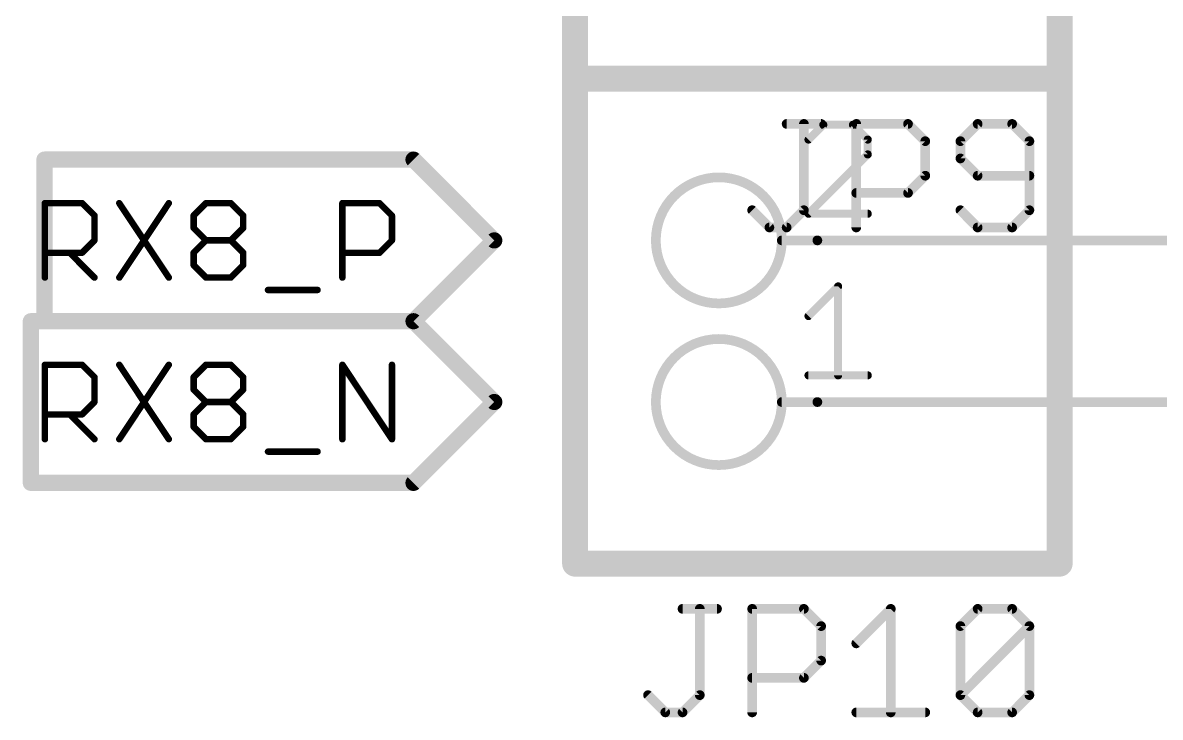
# Model space of a CAD drawing. Extents: x -72 to 265, y -97 to 216.
# Drawn here: x -70.91 to -53.03, y 30.61 to 41.52 of the extents above; entities that cross this region are included whole.
import ezdxf

# ---------------------------------------------------------------- set-up
doc = ezdxf.new("R2010")
doc.units = 0
for name, color, linetype in [('91', 94, 'CONTINUOUS'), ('94', 14, 'CONTINUOUS'), ('95', 251, 'CONTINUOUS')]:
    doc.layers.add(name, color=color, linetype=linetype)

msp = doc.modelspace()

# ---------------------------------------------------------------- linework, layer by layer
at = {"layer": '91', "const_width": 0.1524}
for points in [[(-45.72, 38.1), (-58.42, 38.1)], [(-45.72, 35.56), (-58.42, 35.56)]]:
    msp.add_lwpolyline(points, dxfattribs=at)
at = {"layer": '91', "const_width": 0.0762}
for points in [[(-58.42, 38.1381, 1), (-58.42, 38.0619)], [(-58.42, 35.5981, 1), (-58.42, 35.5219)]]:
    msp.add_lwpolyline(points, format="xyb", dxfattribs=at)
at = {"layer": '94'}
for points, const_width in [([(-62.23, 48.26), (-62.23, 40.64)], 0.4064), ([(-54.61, 40.64), (-54.61, 48.26)], 0.4064), ([(-62.23, 40.64), (-54.61, 40.64)], 0.4064), ([(-54.61, 40.64), (-62.23, 40.64)], 0.4064), ([(-62.23, 40.64), (-62.23, 33.02)], 0.4064), ([(-54.61, 33.02), (-54.61, 40.64)], 0.4064), ([(-58.42, 38.1), (-58.9788, 38.1)], 0.1524), ([(-58.42, 35.56), (-58.9788, 35.56)], 0.1524), ([(-62.23, 33.02), (-54.61, 33.02)], 0.4064)]:
    msp.add_lwpolyline(points, dxfattribs=dict(at, const_width=const_width))
for points, const_width in [([(-62.23, 40.7416, 1), (-62.23, 40.5384)], 0.2032), ([(-62.23, 40.7416, 1), (-62.23, 40.5384)], 0.2032), ([(-62.1284, 40.64, 1), (-62.3316, 40.64)], 0.2032), ([(-54.5084, 40.64, 1), (-54.7116, 40.64)], 0.2032), ([(-54.61, 40.5384, 1), (-54.61, 40.7416)], 0.2032), ([(-54.61, 40.5384, 1), (-54.61, 40.7416)], 0.2032), ([(-62.3316, 40.64, 1), (-62.1284, 40.64)], 0.2032), ([(-54.7116, 40.64, 1), (-54.5084, 40.64)], 0.2032), ([(-59.9694, 37.1094, 1), (-59.9694, 39.0906, 1), (-59.9694, 37.1094)], 0.1524), ([(-58.9788, 38.1381, 1), (-58.9788, 38.0619)], 0.0762), ([(-58.42, 38.0619, 1), (-58.42, 38.1381)], 0.0762), ([(-59.9694, 34.5694, 1), (-59.9694, 36.5506, 1), (-59.9694, 34.5694)], 0.1524), ([(-58.9788, 35.5981, 1), (-58.9788, 35.5219)], 0.0762), ([(-58.42, 35.5219, 1), (-58.42, 35.5981)], 0.0762), ([(-62.23, 33.1216, 1), (-62.23, 32.9184)], 0.2032), ([(-62.3316, 33.02, 1), (-62.1284, 33.02)], 0.2032), ([(-54.7116, 33.02, 1), (-54.5084, 33.02)], 0.2032), ([(-54.61, 32.9184, 1), (-54.61, 33.1216)], 0.2032)]:
    msp.add_lwpolyline(points, format="xyb", dxfattribs=dict(at, const_width=const_width))
at = {"layer": '95'}
for points, const_width in [([(-58.9029, 39.9302), (-58.3606, 39.9302)], 0.1524), ([(-58.6318, 38.5744), (-58.6318, 39.9302)], 0.1524), ([(-58.3267, 39.9173), (-58.5597, 39.6843)], 0.127), ([(-57.8606, 39.9173), (-58.3267, 39.9173)], 0.127), ([(-57.6276, 39.6843), (-57.8606, 39.9173)], 0.127), ([(-57.8081, 38.3032), (-57.8081, 39.9302)], 0.1524), ([(-57.8081, 39.9302), (-56.9946, 39.9302)], 0.1524), ([(-56.9946, 39.9302), (-56.7235, 39.659)], 0.1524), ([(-55.8998, 39.9302), (-56.171, 39.659)], 0.1524), ([(-55.3575, 39.9302), (-55.8998, 39.9302)], 0.1524), ([(-55.0863, 39.659), (-55.3575, 39.9302)], 0.1524), ([(-57.6276, 39.4512), (-57.6276, 39.6843)], 0.127), ([(-56.7235, 39.659), (-56.7235, 39.1167)], 0.1524), ([(-56.171, 39.659), (-56.171, 39.3879)], 0.1524), ([(-55.0863, 38.5744), (-55.0863, 39.659)], 0.1524), ([(-64.77, 39.37), (-70.5731, 39.37)], 0.254), ([(-70.5731, 36.83), (-70.5731, 39.37)], 0.254), ([(-63.5, 38.1), (-64.77, 39.37)], 0.254), ([(-58.5597, 38.5191), (-57.6276, 39.4512)], 0.127), ([(-56.171, 39.3879), (-55.8998, 39.1167)], 0.1524), ([(-56.7235, 39.1167), (-56.9946, 38.8455)], 0.1524), ([(-55.8998, 39.1167), (-55.0863, 39.1167)], 0.1524), ([(-56.9946, 38.8455), (-57.8081, 38.8455)], 0.1524), ([(-70.5662, 37.5158), (-70.5662, 38.6852)], 0.1016), ([(-70.5662, 38.6852), (-69.9815, 38.6852)], 0.1016), ([(-69.9815, 38.6852), (-69.7866, 38.4903)], 0.1016), ([(-69.3968, 38.6852), (-68.6172, 37.5158)], 0.1016), ([(-68.6172, 38.6852), (-69.3968, 37.5158)], 0.1016), ([(-68.2274, 38.4903), (-68.0325, 38.6852)], 0.1016), ([(-68.0325, 38.6852), (-67.6427, 38.6852)], 0.1016), ([(-67.6427, 38.6852), (-67.4478, 38.4903)], 0.1016), ([(-65.8886, 37.5158), (-65.8886, 38.6852)], 0.1016), ([(-65.8886, 38.6852), (-65.3039, 38.6852)], 0.1016), ([(-65.3039, 38.6852), (-65.109, 38.4903)], 0.1016), ([(-59.4453, 38.5744), (-59.1741, 38.3032)], 0.1524), ([(-58.9029, 38.3032), (-58.6318, 38.5744)], 0.1524), ([(-56.171, 38.5744), (-55.8998, 38.3032)], 0.1524), ([(-55.3575, 38.3032), (-55.0863, 38.5744)], 0.1524), ([(-69.7866, 38.4903), (-69.7866, 38.1005)], 0.1016), ([(-68.2274, 38.2954), (-68.2274, 38.4903)], 0.1016), ([(-67.4478, 38.4903), (-67.4478, 38.2954)], 0.1016), ([(-65.109, 38.4903), (-65.109, 38.1005)], 0.1016), ([(-57.6276, 38.5191), (-58.5597, 38.5191)], 0.127), ([(-68.0325, 38.1005), (-68.2274, 38.2954)], 0.1016), ([(-67.4478, 38.2954), (-67.6427, 38.1005)], 0.1016), ([(-59.1741, 38.3032), (-58.9029, 38.3032)], 0.1524), ([(-55.8998, 38.3032), (-55.3575, 38.3032)], 0.1524), ([(-69.7866, 38.1005), (-69.9815, 37.9056)], 0.1016), ([(-68.2274, 37.9056), (-68.0325, 38.1005)], 0.1016), ([(-68.0325, 38.1005), (-67.6427, 38.1005)], 0.1016), ([(-67.6427, 38.1005), (-67.4478, 37.9056)], 0.1016), ([(-65.109, 38.1005), (-65.3039, 37.9056)], 0.1016), ([(-63.5, 38.1), (-64.77, 36.83)], 0.254), ([(-69.9815, 37.9056), (-70.5662, 37.9056)], 0.1016), ([(-70.1764, 37.9056), (-69.7866, 37.5158)], 0.1016), ([(-68.2274, 37.7107), (-68.2274, 37.9056)], 0.1016), ([(-67.4478, 37.9056), (-67.4478, 37.7107)], 0.1016), ([(-65.3039, 37.9056), (-65.8886, 37.9056)], 0.1016), ([(-68.0325, 37.5158), (-68.2274, 37.7107)], 0.1016), ([(-67.4478, 37.7107), (-67.6427, 37.5158)], 0.1016), ([(-67.6427, 37.5158), (-68.0325, 37.5158)], 0.1016), ([(-58.5597, 36.9112), (-58.0936, 37.3773)], 0.127), ([(-58.0936, 37.3773), (-58.0936, 35.9791)], 0.127), ([(-67.058, 37.3209), (-66.2784, 37.3209)], 0.1016), ([(-64.77, 36.83), (-70.7873, 36.83)], 0.254), ([(-70.7873, 34.29), (-70.7873, 36.83)], 0.254), ([(-64.77, 36.83), (-70.5731, 36.83)], 0.254), ([(-63.5, 35.56), (-64.77, 36.83)], 0.254), ([(-70.5662, 34.9758), (-70.5662, 36.1452)], 0.1016), ([(-70.5662, 36.1452), (-69.9815, 36.1452)], 0.1016), ([(-69.9815, 36.1452), (-69.7866, 35.9503)], 0.1016), ([(-69.3968, 36.1452), (-68.6172, 34.9758)], 0.1016), ([(-68.6172, 36.1452), (-69.3968, 34.9758)], 0.1016), ([(-68.2274, 35.9503), (-68.0325, 36.1452)], 0.1016), ([(-68.0325, 36.1452), (-67.6427, 36.1452)], 0.1016), ([(-67.6427, 36.1452), (-67.4478, 35.9503)], 0.1016), ([(-65.8886, 34.9758), (-65.8886, 36.1452)], 0.1016), ([(-65.8886, 36.1452), (-65.109, 34.9758)], 0.1016), ([(-65.109, 34.9758), (-65.109, 36.1452)], 0.1016), ([(-69.7866, 35.9503), (-69.7866, 35.5605)], 0.1016), ([(-68.2274, 35.7554), (-68.2274, 35.9503)], 0.1016), ([(-67.4478, 35.9503), (-67.4478, 35.7554)], 0.1016), ([(-58.5597, 35.9791), (-57.6276, 35.9791)], 0.127), ([(-68.0325, 35.5605), (-68.2274, 35.7554)], 0.1016), ([(-67.4478, 35.7554), (-67.6427, 35.5605)], 0.1016), ([(-69.7866, 35.5605), (-69.9815, 35.3656)], 0.1016), ([(-68.2274, 35.3656), (-68.0325, 35.5605)], 0.1016), ([(-68.0325, 35.5605), (-67.6427, 35.5605)], 0.1016), ([(-67.6427, 35.5605), (-67.4478, 35.3656)], 0.1016), ([(-63.5, 35.56), (-64.77, 34.29)], 0.254), ([(-69.9815, 35.3656), (-70.5662, 35.3656)], 0.1016), ([(-70.1764, 35.3656), (-69.7866, 34.9758)], 0.1016), ([(-68.2274, 35.1707), (-68.2274, 35.3656)], 0.1016), ([(-67.4478, 35.3656), (-67.4478, 35.1707)], 0.1016), ([(-68.0325, 34.9758), (-68.2274, 35.1707)], 0.1016), ([(-67.4478, 35.1707), (-67.6427, 34.9758)], 0.1016), ([(-67.6427, 34.9758), (-68.0325, 34.9758)], 0.1016), ([(-67.058, 34.7809), (-66.2784, 34.7809)], 0.1016), ([(-64.77, 34.29), (-70.7873, 34.29)], 0.254), ([(-60.5401, 32.3102), (-59.9978, 32.3102)], 0.1524), ([(-60.2689, 30.9544), (-60.2689, 32.3102)], 0.1524), ([(-59.4453, 30.6832), (-59.4453, 32.3102)], 0.1524), ([(-59.4453, 32.3102), (-58.6318, 32.3102)], 0.1524), ([(-58.6318, 32.3102), (-58.3606, 32.039)], 0.1524), ([(-57.8081, 31.7679), (-57.2658, 32.3102)], 0.1524), ([(-57.2658, 32.3102), (-57.2658, 30.6832)], 0.1524), ([(-56.171, 32.039), (-55.8998, 32.3102)], 0.1524), ([(-55.8998, 32.3102), (-55.3575, 32.3102)], 0.1524), ([(-55.3575, 32.3102), (-55.0863, 32.039)], 0.1524), ([(-58.3606, 32.039), (-58.3606, 31.4967)], 0.1524), ([(-56.171, 30.9544), (-56.171, 32.039)], 0.1524), ([(-56.171, 30.9544), (-55.0863, 32.039)], 0.1524), ([(-55.0863, 32.039), (-55.0863, 30.9544)], 0.1524), ([(-58.3606, 31.4967), (-58.6318, 31.2255)], 0.1524), ([(-58.6318, 31.2255), (-59.4453, 31.2255)], 0.1524), ([(-61.0824, 30.9544), (-60.8113, 30.6832)], 0.1524), ([(-60.5401, 30.6832), (-60.2689, 30.9544)], 0.1524), ([(-55.8998, 30.6832), (-56.171, 30.9544)], 0.1524), ([(-55.0863, 30.9544), (-55.3575, 30.6832)], 0.1524), ([(-60.8113, 30.6832), (-60.5401, 30.6832)], 0.1524), ([(-57.8081, 30.6832), (-56.7235, 30.6832)], 0.1524), ([(-55.3575, 30.6832), (-55.8998, 30.6832)], 0.1524)]:
    msp.add_lwpolyline(points, dxfattribs=dict(at, const_width=const_width))
for points, const_width in [([(-58.9029, 39.9683, 1), (-58.9029, 39.8921)], 0.0762), ([(-58.5937, 39.9302, 1), (-58.6699, 39.9302)], 0.0762), ([(-58.3606, 39.8921, 1), (-58.3606, 39.9683)], 0.0762), ([(-58.3267, 39.949, 1), (-58.3267, 39.8855)], 0.0635), ([(-58.3042, 39.8948, 1), (-58.3491, 39.9397)], 0.0635), ([(-57.8382, 39.9397, 1), (-57.8831, 39.8948)], 0.0635), ([(-57.8606, 39.8855, 1), (-57.8606, 39.949)], 0.0635), ([(-57.77, 39.9302, 1), (-57.8462, 39.9302)], 0.0762), ([(-57.8081, 39.9683, 1), (-57.8081, 39.8921)], 0.0762), ([(-56.9677, 39.9571, 1), (-57.0216, 39.9032)], 0.0762), ([(-56.9946, 39.8921, 1), (-56.9946, 39.9683)], 0.0762), ([(-55.8998, 39.9683, 1), (-55.8998, 39.8921)], 0.0762), ([(-55.8729, 39.9032, 1), (-55.9267, 39.9571)], 0.0762), ([(-55.3305, 39.9571, 1), (-55.3844, 39.9032)], 0.0762), ([(-55.3575, 39.8921, 1), (-55.3575, 39.9683)], 0.0762), ([(-58.5822, 39.7067, 1), (-58.5372, 39.6618)], 0.0635), ([(-57.5958, 39.6843, 1), (-57.6593, 39.6843)], 0.0635), ([(-57.65, 39.6618, 1), (-57.6051, 39.7067)], 0.0635), ([(-56.6854, 39.659, 1), (-56.7616, 39.659)], 0.0762), ([(-56.7504, 39.6321, 1), (-56.6965, 39.686)], 0.0762), ([(-56.1329, 39.659, 1), (-56.2091, 39.659)], 0.0762), ([(-56.1979, 39.686, 1), (-56.144, 39.6321)], 0.0762), ([(-55.0482, 39.659, 1), (-55.1244, 39.659)], 0.0762), ([(-55.1132, 39.6321, 1), (-55.0594, 39.686)], 0.0762), ([(-70.5731, 39.4335, 1), (-70.5731, 39.3065)], 0.127), ([(-70.5096, 39.37, 1), (-70.6366, 39.37)], 0.127), ([(-64.7251, 39.4149, 1), (-64.8149, 39.3251)], 0.127), ([(-64.77, 39.3065, 1), (-64.77, 39.4335)], 0.127), ([(-57.6593, 39.4512, 1), (-57.5958, 39.4512)], 0.0635), ([(-57.6051, 39.4288, 1), (-57.65, 39.4737)], 0.0635), ([(-56.144, 39.4148, 1), (-56.1979, 39.3609)], 0.0762), ([(-56.2091, 39.3879, 1), (-56.1329, 39.3879)], 0.0762), ([(-56.6965, 39.0898, 1), (-56.7504, 39.1436)], 0.0762), ([(-55.8998, 39.1548, 1), (-55.8998, 39.0786)], 0.0762), ([(-55.9267, 39.0898, 1), (-55.8729, 39.1436)], 0.0762), ([(-55.0863, 39.0786, 1), (-55.0863, 39.1548)], 0.0762), ([(-56.7616, 39.1167, 1), (-56.6854, 39.1167)], 0.0762), ([(-57.8081, 38.8836, 1), (-57.8081, 38.8074)], 0.0762), ([(-57.0216, 38.8725, 1), (-56.9677, 38.8186)], 0.0762), ([(-56.9946, 38.8074, 1), (-56.9946, 38.8836)], 0.0762), ([(-70.5408, 38.6852, 1), (-70.5916, 38.6852)], 0.0508), ([(-70.5662, 38.7106, 1), (-70.5662, 38.6598)], 0.0508), ([(-69.9635, 38.7032, 1), (-69.9995, 38.6672)], 0.0508), ([(-69.9815, 38.6598, 1), (-69.9815, 38.7106)], 0.0508), ([(-69.3757, 38.6993, 1), (-69.4179, 38.6711)], 0.0508), ([(-68.5961, 38.6711, 1), (-68.6383, 38.6993)], 0.0508), ([(-68.0325, 38.7106, 1), (-68.0325, 38.6598)], 0.0508), ([(-68.0145, 38.6672, 1), (-68.0505, 38.7032)], 0.0508), ([(-67.6247, 38.7032, 1), (-67.6607, 38.6672)], 0.0508), ([(-67.6427, 38.6598, 1), (-67.6427, 38.7106)], 0.0508), ([(-65.8632, 38.6852, 1), (-65.914, 38.6852)], 0.0508), ([(-65.8886, 38.7106, 1), (-65.8886, 38.6598)], 0.0508), ([(-65.286, 38.7032, 1), (-65.3219, 38.6672)], 0.0508), ([(-65.3039, 38.6598, 1), (-65.3039, 38.7106)], 0.0508), ([(-59.4183, 38.6013, 1), (-59.4722, 38.5474)], 0.0762), ([(-58.6048, 38.5474, 1), (-58.6587, 38.6013)], 0.0762), ([(-56.144, 38.6013, 1), (-56.1979, 38.5474)], 0.0762), ([(-55.0594, 38.5474, 1), (-55.1132, 38.6013)], 0.0762), ([(-69.7612, 38.4903, 1), (-69.812, 38.4903)], 0.0508), ([(-69.8046, 38.4723, 1), (-69.7686, 38.5083)], 0.0508), ([(-68.2454, 38.5083, 1), (-68.2094, 38.4723)], 0.0508), ([(-68.202, 38.4903, 1), (-68.2528, 38.4903)], 0.0508), ([(-67.4224, 38.4903, 1), (-67.4732, 38.4903)], 0.0508), ([(-67.4658, 38.4723, 1), (-67.4298, 38.5083)], 0.0508), ([(-65.0836, 38.4903, 1), (-65.1344, 38.4903)], 0.0508), ([(-65.127, 38.4723, 1), (-65.0911, 38.5083)], 0.0508), ([(-58.6699, 38.5744, 1), (-58.5937, 38.5744)], 0.0762), ([(-58.5822, 38.5416, 1), (-58.5372, 38.4966)], 0.0635), ([(-58.5597, 38.5509, 1), (-58.5597, 38.4873)], 0.0635), ([(-57.6276, 38.4873, 1), (-57.6276, 38.5509)], 0.0635), ([(-55.1244, 38.5744, 1), (-55.0482, 38.5744)], 0.0762), ([(-68.2094, 38.3134, 1), (-68.2454, 38.2774)], 0.0508), ([(-68.2528, 38.2954, 1), (-68.202, 38.2954)], 0.0508), ([(-67.4732, 38.2954, 1), (-67.4224, 38.2954)], 0.0508), ([(-67.4298, 38.2774, 1), (-67.4658, 38.3134)], 0.0508), ([(-59.1741, 38.3413, 1), (-59.1741, 38.2651)], 0.0762), ([(-59.2011, 38.2763, 1), (-59.1472, 38.3301)], 0.0762), ([(-58.9299, 38.3301, 1), (-58.876, 38.2763)], 0.0762), ([(-58.9029, 38.2651, 1), (-58.9029, 38.3413)], 0.0762), ([(-57.8462, 38.3032, 1), (-57.77, 38.3032)], 0.0762), ([(-55.8998, 38.3413, 1), (-55.8998, 38.2651)], 0.0762), ([(-55.9267, 38.2763, 1), (-55.8729, 38.3301)], 0.0762), ([(-55.3844, 38.3301, 1), (-55.3305, 38.2763)], 0.0762), ([(-55.3575, 38.2651, 1), (-55.3575, 38.3413)], 0.0762), ([(-69.812, 38.1005, 1), (-69.7612, 38.1005)], 0.0508), ([(-69.7686, 38.0825, 1), (-69.8046, 38.1185)], 0.0508), ([(-68.0325, 38.1259, 1), (-68.0325, 38.0751)], 0.0508), ([(-68.0145, 38.0825, 1), (-68.0505, 38.1185)], 0.0508), ([(-68.0505, 38.0825, 1), (-68.0145, 38.1185)], 0.0508), ([(-67.6247, 38.1185, 1), (-67.6607, 38.0825)], 0.0508), ([(-67.6607, 38.1185, 1), (-67.6247, 38.0825)], 0.0508), ([(-67.6427, 38.0751, 1), (-67.6427, 38.1259)], 0.0508), ([(-65.1344, 38.1005, 1), (-65.0836, 38.1005)], 0.0508), ([(-65.0911, 38.0825, 1), (-65.127, 38.1185)], 0.0508), ([(-63.4551, 38.0551, 1), (-63.5449, 38.1449)], 0.127), ([(-63.5449, 38.0551, 1), (-63.4551, 38.1449)], 0.127), ([(-70.5662, 37.931, 1), (-70.5662, 37.8802)], 0.0508), ([(-70.1584, 37.9236, 1), (-70.1944, 37.8876)], 0.0508), ([(-69.9995, 37.9236, 1), (-69.9635, 37.8876)], 0.0508), ([(-69.9815, 37.8802, 1), (-69.9815, 37.931)], 0.0508), ([(-68.2454, 37.9236, 1), (-68.2094, 37.8876)], 0.0508), ([(-68.202, 37.9056, 1), (-68.2528, 37.9056)], 0.0508), ([(-67.4224, 37.9056, 1), (-67.4732, 37.9056)], 0.0508), ([(-67.4658, 37.8876, 1), (-67.4298, 37.9236)], 0.0508), ([(-65.8886, 37.931, 1), (-65.8886, 37.8802)], 0.0508), ([(-65.3219, 37.9236, 1), (-65.286, 37.8876)], 0.0508), ([(-65.3039, 37.8802, 1), (-65.3039, 37.931)], 0.0508), ([(-68.2094, 37.7287, 1), (-68.2454, 37.6927)], 0.0508), ([(-67.4298, 37.6927, 1), (-67.4658, 37.7287)], 0.0508), ([(-68.2528, 37.7107, 1), (-68.202, 37.7107)], 0.0508), ([(-68.0325, 37.5412, 1), (-68.0325, 37.4904)], 0.0508), ([(-67.6427, 37.4904, 1), (-67.6427, 37.5412)], 0.0508), ([(-67.4732, 37.7107, 1), (-67.4224, 37.7107)], 0.0508), ([(-70.5916, 37.5158, 1), (-70.5408, 37.5158)], 0.0508), ([(-69.8046, 37.4978, 1), (-69.7686, 37.5338)], 0.0508), ([(-69.4179, 37.5299, 1), (-69.3757, 37.5017)], 0.0508), ([(-68.6383, 37.5017, 1), (-68.5961, 37.5299)], 0.0508), ([(-68.0505, 37.4978, 1), (-68.0145, 37.5338)], 0.0508), ([(-67.6607, 37.5338, 1), (-67.6247, 37.4978)], 0.0508), ([(-65.914, 37.5158, 1), (-65.8632, 37.5158)], 0.0508), ([(-58.0619, 37.3773, 1), (-58.1254, 37.3773)], 0.0635), ([(-58.0712, 37.3548, 1), (-58.1161, 37.3997)], 0.0635), ([(-67.058, 37.3463, 1), (-67.058, 37.2955)], 0.0508), ([(-66.2784, 37.2955, 1), (-66.2784, 37.3463)], 0.0508), ([(-70.7873, 36.8935, 1), (-70.7873, 36.7665)], 0.127), ([(-70.7238, 36.83, 1), (-70.8508, 36.83)], 0.127), ([(-70.5731, 36.8935, 1), (-70.5731, 36.7665)], 0.127), ([(-70.6366, 36.83, 1), (-70.5096, 36.83)], 0.127), ([(-64.7251, 36.8749, 1), (-64.8149, 36.7851)], 0.127), ([(-64.8149, 36.8749, 1), (-64.7251, 36.7851)], 0.127), ([(-64.77, 36.7665, 1), (-64.77, 36.8935)], 0.127), ([(-64.77, 36.7665, 1), (-64.77, 36.8935)], 0.127), ([(-58.5822, 36.9337, 1), (-58.5372, 36.8888)], 0.0635), ([(-70.5408, 36.1452, 1), (-70.5916, 36.1452)], 0.0508), ([(-70.5662, 36.1706, 1), (-70.5662, 36.1198)], 0.0508), ([(-69.9635, 36.1632, 1), (-69.9995, 36.1272)], 0.0508), ([(-69.9815, 36.1198, 1), (-69.9815, 36.1706)], 0.0508), ([(-69.3757, 36.1593, 1), (-69.4179, 36.1311)], 0.0508), ([(-68.5961, 36.1311, 1), (-68.6383, 36.1593)], 0.0508), ([(-68.0325, 36.1706, 1), (-68.0325, 36.1198)], 0.0508), ([(-68.0145, 36.1272, 1), (-68.0505, 36.1632)], 0.0508), ([(-67.6247, 36.1632, 1), (-67.6607, 36.1272)], 0.0508), ([(-67.6427, 36.1198, 1), (-67.6427, 36.1706)], 0.0508), ([(-65.8632, 36.1452, 1), (-65.914, 36.1452)], 0.0508), ([(-65.8675, 36.1593, 1), (-65.9097, 36.1311)], 0.0508), ([(-65.0836, 36.1452, 1), (-65.1344, 36.1452)], 0.0508), ([(-69.7612, 35.9503, 1), (-69.812, 35.9503)], 0.0508), ([(-69.8046, 35.9323, 1), (-69.7686, 35.9683)], 0.0508), ([(-68.2454, 35.9683, 1), (-68.2094, 35.9323)], 0.0508), ([(-68.202, 35.9503, 1), (-68.2528, 35.9503)], 0.0508), ([(-67.4224, 35.9503, 1), (-67.4732, 35.9503)], 0.0508), ([(-67.4658, 35.9323, 1), (-67.4298, 35.9683)], 0.0508), ([(-58.5597, 36.0109, 1), (-58.5597, 35.9474)], 0.0635), ([(-58.1254, 35.9791, 1), (-58.0619, 35.9791)], 0.0635), ([(-57.6276, 35.9474, 1), (-57.6276, 36.0109)], 0.0635), ([(-68.2094, 35.7734, 1), (-68.2454, 35.7374)], 0.0508), ([(-68.2528, 35.7554, 1), (-68.202, 35.7554)], 0.0508), ([(-67.4732, 35.7554, 1), (-67.4224, 35.7554)], 0.0508), ([(-67.4298, 35.7374, 1), (-67.4658, 35.7734)], 0.0508), ([(-69.7686, 35.5425, 1), (-69.8046, 35.5785)], 0.0508), ([(-68.0325, 35.5859, 1), (-68.0325, 35.5351)], 0.0508), ([(-68.0145, 35.5425, 1), (-68.0505, 35.5785)], 0.0508), ([(-68.0505, 35.5425, 1), (-68.0145, 35.5785)], 0.0508), ([(-67.6247, 35.5785, 1), (-67.6607, 35.5425)], 0.0508), ([(-67.6607, 35.5785, 1), (-67.6247, 35.5425)], 0.0508), ([(-67.6427, 35.5351, 1), (-67.6427, 35.5859)], 0.0508), ([(-63.4551, 35.5151, 1), (-63.5449, 35.6049)], 0.127), ([(-63.5449, 35.5151, 1), (-63.4551, 35.6049)], 0.127), ([(-70.5662, 35.391, 1), (-70.5662, 35.3402)], 0.0508), ([(-70.1584, 35.3836, 1), (-70.1944, 35.3476)], 0.0508), ([(-69.9815, 35.3402, 1), (-69.9815, 35.391)], 0.0508), ([(-69.812, 35.5605, 1), (-69.7612, 35.5605)], 0.0508), ([(-68.202, 35.3656, 1), (-68.2528, 35.3656)], 0.0508), ([(-67.4224, 35.3656, 1), (-67.4732, 35.3656)], 0.0508), ([(-69.9995, 35.3836, 1), (-69.9635, 35.3476)], 0.0508), ([(-68.2454, 35.3836, 1), (-68.2094, 35.3476)], 0.0508), ([(-67.4658, 35.3476, 1), (-67.4298, 35.3836)], 0.0508), ([(-68.2094, 35.1887, 1), (-68.2454, 35.1527)], 0.0508), ([(-68.2528, 35.1707, 1), (-68.202, 35.1707)], 0.0508), ([(-67.4732, 35.1707, 1), (-67.4224, 35.1707)], 0.0508), ([(-67.4298, 35.1527, 1), (-67.4658, 35.1887)], 0.0508), ([(-70.5916, 34.9758, 1), (-70.5408, 34.9758)], 0.0508), ([(-69.8046, 34.9578, 1), (-69.7686, 34.9938)], 0.0508), ([(-69.4179, 34.9899, 1), (-69.3757, 34.9617)], 0.0508), ([(-68.6383, 34.9617, 1), (-68.5961, 34.9899)], 0.0508), ([(-68.0325, 35.0012, 1), (-68.0325, 34.9504)], 0.0508), ([(-68.0505, 34.9578, 1), (-68.0145, 34.9938)], 0.0508), ([(-67.6607, 34.9938, 1), (-67.6247, 34.9578)], 0.0508), ([(-67.6427, 34.9504, 1), (-67.6427, 35.0012)], 0.0508), ([(-65.914, 34.9758, 1), (-65.8632, 34.9758)], 0.0508), ([(-65.1344, 34.9758, 1), (-65.0836, 34.9758)], 0.0508), ([(-65.1301, 34.9617, 1), (-65.0879, 34.9899)], 0.0508), ([(-67.058, 34.8063, 1), (-67.058, 34.7555)], 0.0508), ([(-66.2784, 34.7555, 1), (-66.2784, 34.8063)], 0.0508), ([(-70.7873, 34.3535, 1), (-70.7873, 34.2265)], 0.127), ([(-70.8508, 34.29, 1), (-70.7238, 34.29)], 0.127), ([(-64.8149, 34.3349, 1), (-64.7251, 34.2451)], 0.127), ([(-64.77, 34.2265, 1), (-64.77, 34.3535)], 0.127), ([(-60.5401, 32.3483, 1), (-60.5401, 32.2721)], 0.0762), ([(-60.2308, 32.3102, 1), (-60.307, 32.3102)], 0.0762), ([(-59.9978, 32.2721, 1), (-59.9978, 32.3483)], 0.0762), ([(-59.4072, 32.3102, 1), (-59.4834, 32.3102)], 0.0762), ([(-59.4453, 32.3483, 1), (-59.4453, 32.2721)], 0.0762), ([(-58.6048, 32.3371, 1), (-58.6587, 32.2832)], 0.0762), ([(-58.6318, 32.2721, 1), (-58.6318, 32.3483)], 0.0762), ([(-57.2277, 32.3102, 1), (-57.3039, 32.3102)], 0.0762), ([(-57.2389, 32.2832, 1), (-57.2927, 32.3371)], 0.0762), ([(-55.8998, 32.3483, 1), (-55.8998, 32.2721)], 0.0762), ([(-55.8729, 32.2832, 1), (-55.9267, 32.3371)], 0.0762), ([(-55.3305, 32.3371, 1), (-55.3844, 32.2832)], 0.0762), ([(-55.3575, 32.2721, 1), (-55.3575, 32.3483)], 0.0762), ([(-58.3225, 32.039, 1), (-58.3987, 32.039)], 0.0762), ([(-58.3876, 32.0121, 1), (-58.3337, 32.066)], 0.0762), ([(-56.1329, 32.039, 1), (-56.2091, 32.039)], 0.0762), ([(-56.1979, 32.066, 1), (-56.144, 32.0121)], 0.0762), ([(-55.0482, 32.039, 1), (-55.1244, 32.039)], 0.0762), ([(-55.0594, 32.0121, 1), (-55.1132, 32.066)], 0.0762), ([(-55.1132, 32.0121, 1), (-55.0594, 32.066)], 0.0762), ([(-57.8351, 31.7948, 1), (-57.7812, 31.7409)], 0.0762), ([(-58.3987, 31.4967, 1), (-58.3225, 31.4967)], 0.0762), ([(-58.3337, 31.4698, 1), (-58.3876, 31.5236)], 0.0762), ([(-59.4453, 31.2636, 1), (-59.4453, 31.1874)], 0.0762), ([(-58.6318, 31.1874, 1), (-58.6318, 31.2636)], 0.0762), ([(-58.6587, 31.2525, 1), (-58.6048, 31.1986)], 0.0762), ([(-61.0555, 30.9813, 1), (-61.1094, 30.9274)], 0.0762), ([(-60.307, 30.9544, 1), (-60.2308, 30.9544)], 0.0762), ([(-60.242, 30.9274, 1), (-60.2959, 30.9813)], 0.0762), ([(-56.144, 30.9813, 1), (-56.1979, 30.9274)], 0.0762), ([(-56.1979, 30.9813, 1), (-56.144, 30.9274)], 0.0762), ([(-56.2091, 30.9544, 1), (-56.1329, 30.9544)], 0.0762), ([(-55.1244, 30.9544, 1), (-55.0482, 30.9544)], 0.0762), ([(-55.0594, 30.9274, 1), (-55.1132, 30.9813)], 0.0762), ([(-60.8113, 30.7213, 1), (-60.8113, 30.6451)], 0.0762), ([(-60.8382, 30.6563, 1), (-60.7843, 30.7101)], 0.0762), ([(-60.567, 30.7101, 1), (-60.5132, 30.6563)], 0.0762), ([(-60.5401, 30.6451, 1), (-60.5401, 30.7213)], 0.0762), ([(-59.4834, 30.6832, 1), (-59.4072, 30.6832)], 0.0762), ([(-57.8081, 30.7213, 1), (-57.8081, 30.6451)], 0.0762), ([(-57.3039, 30.6832, 1), (-57.2277, 30.6832)], 0.0762), ([(-56.7235, 30.6451, 1), (-56.7235, 30.7213)], 0.0762), ([(-55.8998, 30.7213, 1), (-55.8998, 30.6451)], 0.0762), ([(-55.9267, 30.6563, 1), (-55.8729, 30.7101)], 0.0762), ([(-55.3844, 30.7101, 1), (-55.3305, 30.6563)], 0.0762), ([(-55.3575, 30.6451, 1), (-55.3575, 30.7213)], 0.0762)]:
    msp.add_lwpolyline(points, format="xyb", dxfattribs=dict(at, const_width=const_width))

doc.saveas('drawing.dxf')
